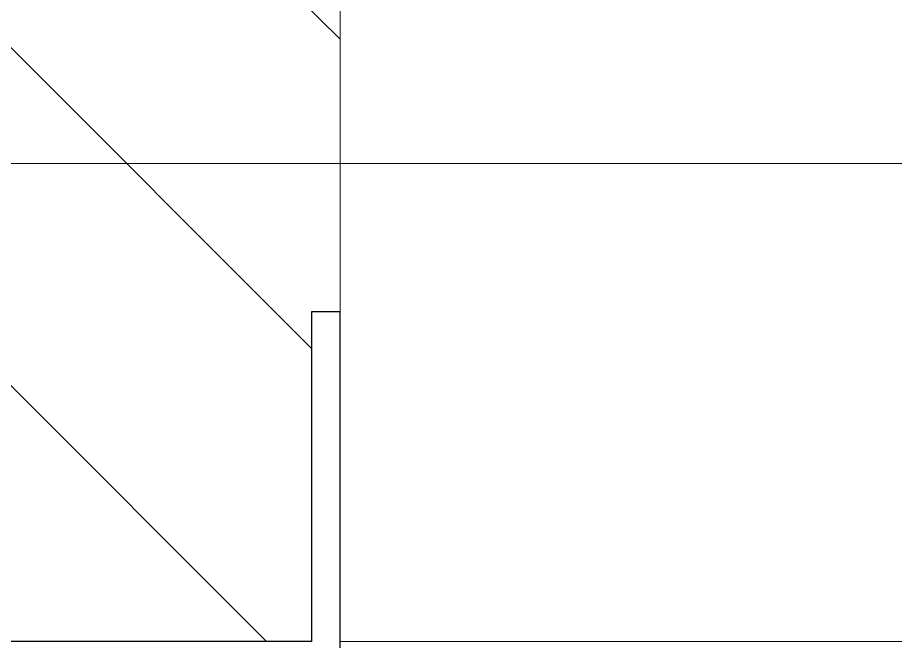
# Model space of a CAD drawing. Header units: millimetres. Extents: x -17017 to 628417, y -109036 to 199237.
# Drawn here: x 583642.5 to 583826.3, y -92434.6 to -92304 of the extents above; entities that cross this region are included whole.
import ezdxf

# ---------------------------------------------------------------- set-up
doc = ezdxf.new("R2010")
doc.units = ezdxf.units.MM
doc.linetypes.add('50_200_ШТРИХ_1Т_ш5_п1_п1_', pattern=[700, 500, -100, 0, -100])
for name, color, linetype, lineweight in [('A-GENM-____-MCUT', 7, 'Continuous', 25), ('A-GENM-____-OTLN-1', 7, 'Continuous', 25), ('A-WALL-____-MCUT-3', 7, 'Continuous', 9), ('A-WALL-____-OTLN', 7, 'Continuous', 9), ('A-WALL-____-PATT-1', 7, 'Continuous', 9), ('S-GRID-____-OTLN-1', 7, '50_200_ШТРИХ_1Т_ш5_п1_п1_', 9), ('стяжа', 7, 'Continuous', 30)]:
    doc.layers.add(name, color=color, linetype=linetype, lineweight=lineweight)

# ---------------------------------------------------------------- blocks, each defined once
blk = doc.blocks.new('Фахверк_СКБ_Уголок - 250_2700-27497298-АР1_План отверстий 3 этажа в осях 1-64_А-ГГ')
at = {"layer": 'A-GENM-____-MCUT'}
for p, q in [((125, 181), (125, 106)), ((131, 106), (131, 175)), ((131, 175), (200, 175)), ((125, 106), (131, 106))]:
    blk.add_line(p, q, dxfattribs=at)
blk = doc.blocks.new('3эт')
at = {"layer": 'S-GRID-____-OTLN-1', "color": 251, "ltscale": 0.6, "true_color": 0x636466}
blk.add_line((387845.11, -88682.41), (279101.94, -88682.41), dxfattribs=at)

msp = doc.modelspace()

# ---------------------------------------------------------------- hatches: boundary and pattern name
at = {"layer": 'A-WALL-____-PATT-1'}
h = msp.add_hatch(dxfattribs=at)
h.set_pattern_fill('FP_6', color=256, style=0, pattern_type=2)
h.set_pattern_definition([(135, (523510.01, -90515.614), (-35.35534, -35.35534), [])])
h.paths.add_polyline_path([(585860.01, -92434.57), (585860.01, -92184.57), (585516.01, -92184.57), (585516.01, -92253.57), (585510.01, -92253.57), (585510.01, -92365.57), (585516.01, -92365.57), (585516.01, -92434.57), (585585.01, -92434.57)], flags=0)
h.paths.add_polyline_path([(583590.12, -92434.57), (583704.01, -92434.57), (583704.01, -92365.57), (583710.01, -92365.57), (583710.01, -92253.57), (583704.01, -92253.57), (583704.01, -92184.57), (583360.01, -92184.57), (583360.01, -92434.57)], flags=0)

# ---------------------------------------------------------------- linework, layer by layer
at = {"layer": 'A-WALL-____-MCUT-3'}
msp.add_line((583710.01, -92365.57), (583710.01, -92253.57), dxfattribs=at)
at = {"layer": 'A-WALL-____-OTLN'}
msp.add_line((585510.01, -92434.57), (583710.01, -92434.57), dxfattribs=at)

# ---------------------------------------------------------------- block references
at = {"layer": 'A-GENM-____-OTLN-1', "rotation": 180}
msp.add_blockref('Фахверк_СКБ_Уголок - 250_2700-27497298-АР1_План отверстий 3 этажа в осях 1-64_А-ГГ', (583835.01, -92259.57), dxfattribs=at)
at = {"layer": 'стяжа'}
msp.add_blockref('3эт', (239739.3, -3652.16), dxfattribs=at)

doc.saveas('drawing.dxf')
